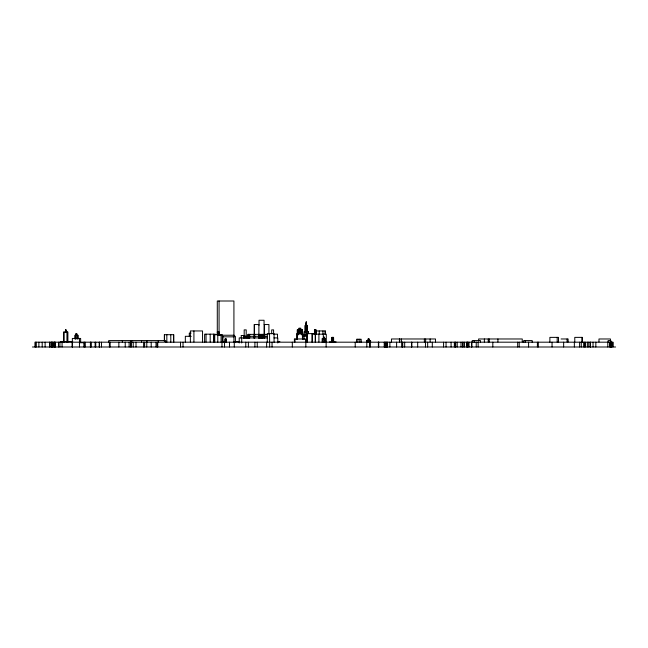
<?xml version="1.0" encoding="UTF-8"?>
<svg xmlns="http://www.w3.org/2000/svg" width="648" height="648" viewBox="0 0 648 648"><rect width="100%" height="100%" fill="white"/><g stroke="black" fill="none" stroke-linecap="round" stroke-linejoin="round"><path stroke-width="0.97" d="M264.19 324.535L268.92 324.535L268.92 334.344M298.922 328.277L300.866 328.277L300.866 333.777M65.44 329.881L66.055 329.881L66.023 332.286M300.64 329.881L302.397 329.881L302.446 339.358M314.507 329.881L314.507 334.465L314.458 329.881L316.2 329.881L316.2 334.465M316.216 330.95L325.369 330.95L325.369 334.166M217.274 332.019L219.048 332.019L219.048 334.7M191.079 333.096L189.297 333.096L189.297 336.304M306.715 333.631L313.673 333.631M215.217 334.166L204.622 334.166L204.622 342.063M273.472 334.166L277.514 334.166L277.514 338.11M267.648 334.376L248.014 334.376L248.038 338.264M297.513 334.7L297.513 329.881L297.432 334.7L297.853 334.7M307.144 334.7L301.288 334.7L301.288 329.881M218.927 335.235L234.122 335.235L234.122 336.839L222.726 336.839M241.226 335.502L244.806 335.502M191.257 336.304L185.336 336.304L185.336 342.136M222.386 336.304L222.904 336.304L222.904 342.185M233.296 336.304L235.386 336.304L235.386 342.136M249.674 336.304L253.959 336.304M254.704 336.304L258.876 336.304M259.662 336.304L263.963 336.304M264.74 336.304L267.243 336.304M302.405 336.304L307.144 336.304M323.433 337.106L324.089 337.106M267.3 337.908L239.217 337.908L239.217 342.954M273.934 337.908L277.806 337.908L277.806 342.954M369.093 338.977L368.024 338.977L368.024 341.115L369.093 341.115L369.036 338.977L369.077 342.411M561.095 338.977L568.118 338.977L568.118 341.982M222.337 341.383L224.168 341.383L224.168 342.185M60.305 341.65L72.706 341.65M221.608 341.65L226.468 341.65M233.653 341.65L239.728 341.65M277.879 341.65L279.887 341.65M329.403 341.917L336.077 341.917M612.854 342.185L612.854 346.996L612.903 342.185L35.008 342.185L35.008 346.996M79.453 342.719L83.778 342.719M611.056 345.392L611.113 346.996M32.4 346.996L615.6 346.996M611.542 342.185L611.542 346.996M611.477 342.185L611.477 346.996M611.056 346.996L610.959 343.788L610.845 346.996M610.732 346.996L610.732 340.581L608.108 340.581L608.108 342.411M610.667 340.581L610.667 346.996M610.473 341.982L610.44 338.977L598.971 338.977L598.971 341.982M610.295 342.185L610.286 346.996M610.084 342.185L610.084 346.996M609.971 342.185L609.987 346.996M607.775 342.185L607.816 346.996M595.836 342.185L595.836 346.996M593.033 342.185L593.033 346.996M590.498 342.185L590.498 346.996M590.198 342.185L590.198 346.996M588.765 342.185L588.765 346.996M587.363 342.185L587.363 346.996M585.509 342.185L585.509 346.996M584.188 342.185L584.188 346.996M583.978 342.185L583.978 346.996M582.374 342.185L582.374 337.373L574.776 337.373L574.776 342.185M581.945 337.373L581.945 342.185M581.272 342.185L581.272 346.996M579.604 342.185L579.604 346.996M574.355 342.185L574.355 346.996M567.097 338.977L567.097 341.982M563.647 342.185L563.647 346.996M558.511 342.185L558.511 337.373L549.885 337.373L549.885 342.185M557.191 337.373L557.191 342.185M552.056 342.185L552.056 346.996M538.318 342.185L538.318 346.996M537.395 342.185L537.395 346.996M532.194 342.411L532.194 340.581L523.673 340.581L523.673 342.411M528.59 342.185L528.59 346.996M525.277 340.581L525.277 342.411M522.256 341.982L522.256 338.977L478.621 338.977L478.621 340.986M519.194 342.185L519.194 346.996M517.671 342.185L517.671 346.996M497.923 338.977L497.923 341.982M492.82 342.185L492.82 346.996M489.224 338.977L489.224 341.982M488.236 338.977L488.236 341.982M484.372 338.977L484.372 341.982M480.46 342.411L480.46 340.581L472.23 340.581L472.23 342.411M478.143 342.185L478.143 346.996M476.231 342.185L476.231 346.996M474.15 340.581L474.15 342.411M471.914 342.185L471.914 346.996M471.533 342.185L471.533 346.996M469.014 342.185L469.014 346.996M468.01 342.185L468.01 346.996M467.321 342.185L467.321 346.996M467.305 342.185L467.305 346.996M466.528 342.185L466.528 346.996M464.535 342.185L464.535 346.996M463.142 342.185L463.142 346.996M462.567 342.185L462.567 346.996M461.003 342.185L461.003 346.996M457.213 342.185L457.213 346.996M455.682 342.185L455.682 346.996M455.236 342.185L455.236 346.996M454.345 342.185L454.345 346.996M451.081 342.185L451.081 346.996M446.051 342.185L446.051 346.996M443.572 342.185L443.572 346.996M435.513 341.982L435.513 338.977L391.465 338.977L391.465 341.982M432.305 342.185L432.305 346.996M430.126 338.977L430.126 341.982M427.664 342.185L427.664 346.996M425.647 338.977L425.647 341.982M425.461 342.185L425.461 346.996M424.367 338.977L424.367 341.982M417.677 342.185L417.677 346.996M411.82 342.185L411.82 346.996M411.553 342.185L411.553 346.996M404.676 342.185L404.676 346.996M402.732 342.185L402.732 346.996M402.197 342.185L402.197 346.996M401.954 342.185L401.954 346.996M401.428 338.977L401.428 341.982M399.695 338.977L399.695 341.982M399.435 338.977L399.435 341.982M396.608 342.185L396.608 346.996M389.877 342.185L389.877 346.996M387.148 342.185L387.148 346.996M387.091 342.185L387.091 346.996M386.816 342.185L386.816 346.996M385.892 342.185L385.892 346.996M385.268 342.185L385.268 346.996M384.742 342.185L384.742 346.996M384.224 342.185L384.224 346.996M378.707 342.185L378.707 346.996M378.521 342.185L378.521 346.996M378.392 342.185L378.392 346.996M370.599 342.411L370.599 340.581L366.509 340.581L366.509 342.411M370.373 340.581L370.373 342.411M370.105 342.185L370.105 346.996M369.797 342.185L369.797 346.996M368.696 338.977L368.696 341.115M368.283 338.977L368.283 341.115M367.481 340.581L367.481 342.411M366.817 342.185L366.817 346.996M366.736 340.581L366.736 342.411M361.195 342.152L361.187 339.244L356.562 339.244L356.57 342.152M359.826 339.244L359.826 342.152M357.907 339.244L357.907 342.152M355.217 342.185L355.217 346.996M333.663 342.185L333.582 337.373L331.889 337.373L331.889 342.185M333.218 337.373L333.218 342.185M332.521 337.373L332.521 342.185M331.97 337.373L331.97 342.185M326.292 342.063L326.292 334.166L311.939 334.166L311.939 342.063M326.138 342.185L326.138 346.996M325.264 342.363L325.264 338.442L322.242 338.442L322.242 342.363M325.126 330.95L325.126 334.166M325.102 338.442L325.102 342.363M324.543 338.442L324.543 342.363M324.049 337.106L324.089 338.71M323.846 337.106L323.935 338.71M323.676 337.106L323.587 338.71M323.465 337.106L323.433 338.71M323.32 334.166L323.32 338.11M323.36 338.442L323.36 342.363M322.931 330.95L322.931 334.166M322.404 338.442L322.404 342.363M319.237 330.95L319.237 334.166M318.905 334.166L318.905 342.063M316.459 330.95L316.459 334.166M315.738 329.881L315.738 334.465M315.503 334.166L315.503 342.063M315.203 334.166L315.203 342.063M315.041 329.881L315.041 334.465M312.466 334.166L312.466 342.063M308.456 333.663L308.456 331.752L304.025 331.752L304.066 339.431M308.262 331.752L308.262 333.663M307.517 331.752L307.517 325.604L304.884 325.604L304.884 331.752M307.395 325.604L307.395 331.752M307.306 333.631L307.306 342.225M306.698 331.752L306.715 342.225M306.536 325.604L306.609 324L305.783 324L305.783 325.604M306.496 324L306.472 331.752M306.172 321.862L306.237 325.604L306.285 321.862L306.002 325.604L305.953 324M305.832 342.185L305.832 346.996M305.589 325.604L305.589 331.752M305.556 341.982L305.556 338.977L294.386 338.977L294.386 341.982M305.216 331.752L305.216 335.567M302.794 339.358L302.794 333.631L296.841 333.631L296.841 339.358M302.349 329.881L302.3 334.7M301.952 329.881L301.952 334.7M300.348 328.277L300.348 333.777M299.562 328.277L299.562 333.777M299.117 333.736L299.117 329.881L297.238 329.881L297.286 333.736M298.979 328.277L298.922 330.116M298.696 329.881L298.696 334.7L298.031 334.7L298.031 329.881M297.667 329.881L297.667 333.736M297.197 333.631L297.197 339.358M294.962 338.977L294.962 341.982M292.321 342.185L292.321 346.996M274.072 342.225L274.072 333.631L267.292 333.631L267.292 342.225M273.594 333.736L273.594 329.881L271.682 329.881L271.69 333.736M272.055 342.185L272.055 346.996M269.552 333.631L269.673 346.996M266.644 342.185L266.644 346.996M264.74 334.376L264.74 338.264M264.53 324.535L264.53 334.344M264.068 334.295L264.068 320.258L259.022 320.258L259.022 325.272M263.963 334.376L263.979 338.264M262.845 334.376L262.845 338.264M262.448 334.376L262.448 338.264M261.233 334.376L261.233 338.264M260.852 334.376L260.852 338.264M259.67 334.376L259.662 338.264M258.876 334.376L258.876 338.264L258.892 324.535L254.162 324.535L254.162 334.344M257.248 342.185L257.248 346.996M254.907 342.185L254.907 346.996M254.721 334.376L254.704 338.264M254.502 324.535L254.502 334.344M253.959 334.376L253.967 338.264M249.674 334.376L249.691 338.264M248.945 334.376L248.945 338.264M248.468 334.376L248.451 338.264M248.378 342.185L248.378 346.996M248.314 334.376L248.338 338.264M248.184 334.376L248.168 338.264M246.686 338.264L246.686 336.304L243.778 336.304L243.778 338.264M246.208 336.434L246.208 329.881L244.183 329.881L244.207 338.264M245.665 336.304L245.665 338.264M245.77 342.185L245.77 346.996M241.704 337.908L241.704 342.954M241.315 335.502L241.226 338.377M234.276 342.185L234.276 346.996M233.92 342.379L233.92 301.004L217.291 301.004L217.291 335M229.514 342.185L229.514 346.996M226.298 342.403L226.298 338.977L225.002 338.977L225.002 342.403M226.12 338.977L226.087 342.403M225.674 338.977L225.674 342.403M225.212 338.977L225.172 342.403M224.54 342.185L224.54 346.996M222.548 336.304L222.548 342.185M222.288 342.266L222.288 334.7L213.864 334.7L213.864 342.266M221.981 342.185L221.981 346.996M221.081 334.7L221.081 342.266M219.065 301.004L219.065 335M218.903 332.019L218.903 334.7M218.66 332.019L218.66 334.7M217.987 332.019L217.987 334.7M217.785 334.7L217.785 342.266M217.412 332.019L217.412 334.7M214.731 334.7L214.731 342.266M213.629 334.166L213.629 342.063M210.187 334.166L210.187 342.063M206.032 334.166L206.032 342.063M202.541 341.982L202.541 330.95L190.374 330.95L190.374 341.982M193.914 330.95L193.914 341.982M183.028 342.185L183.028 346.996M180.541 342.185L180.541 346.996M173.729 342.266L173.729 334.7L164.341 334.7L164.341 341.318M173.607 334.7L173.607 342.266M170.78 334.7L170.78 342.266M166.836 334.7L166.836 342.266M165.702 342.411L165.702 340.581L108.718 340.581L108.718 342.411M164.519 334.7L164.519 341.318M158.412 340.581L158.412 342.411M157.764 342.185L157.764 346.996M157.148 342.185L157.148 346.996M156.022 342.185L156.022 346.996M151.203 342.185L151.203 346.996M146.958 340.581L146.958 342.411M146.78 342.185L146.78 346.996M144.642 342.185L144.642 346.996M143.621 342.185L143.621 346.996M141.556 340.581L141.556 342.411M136.007 342.185L136.007 346.996M133.229 342.185L133.229 346.996M131.828 340.581L131.828 342.411M131.066 340.581L131.034 346.996M130.912 342.185L130.912 346.996M130.758 340.581L130.758 342.411M129.13 342.185L129.13 346.996M125.226 342.185L125.226 346.996M122.359 340.581L122.359 342.411M118.851 342.185L118.851 346.996M110.144 342.185L110.144 346.996M109.382 342.185L109.382 346.996M101.461 342.185L101.461 346.996M99.452 342.185L99.452 346.996M99.241 342.185L99.241 346.996M95.734 342.185L95.734 346.996M95.126 342.185L95.126 346.996M91.117 342.185L91.117 346.996M90.72 342.185L90.72 346.996M90.412 342.185L90.412 346.996M85.139 342.185L85.18 346.996M84.596 342.185L84.718 346.996M83.884 342.185L83.884 346.996M80.636 342.241L80.636 338.442L72.357 338.442L72.357 346.996M79.453 338.442L79.453 346.996M77.963 338.977L77.963 335.235L75.055 335.235L75.055 338.977M77.809 335.235L77.809 338.977M76.893 335.057L76.845 333.631L76.083 333.631L76.083 335.057M76.893 335.235L76.893 338.977M76.594 333.631L76.594 335.057M76.278 333.631L76.278 335.057M76.124 333.631L76.124 335.057M75.751 335.235L75.751 338.977M75.209 335.235L75.209 338.977M72.203 341.65L72.203 346.996M67.886 342.006L67.886 332.019L63.642 332.019L63.642 342.006M67.489 332.019L67.489 342.006M66.955 332.019L66.955 342.006M65.91 329.881L65.829 332.286M65.667 329.881L65.594 332.286M65.48 329.881L65.44 332.286M64.031 332.019L64.031 342.006M62.078 342.185L62.078 346.996M59.924 342.185L59.924 346.996M58.474 342.185L58.474 346.996M55.072 342.185L55.072 346.996M55.015 342.185L55.015 346.996M54.886 342.185L54.886 346.996M54.302 342.185L54.302 346.996M54.035 342.185L54.035 346.996M52.917 342.185L52.917 346.996M52.65 342.185L52.65 346.996M51.905 342.185L51.921 346.996M51.67 342.185L51.67 346.996M51.565 342.185L51.565 346.996M49.953 342.185L49.953 346.996M49.758 342.185L49.758 346.996M45.117 342.185L45.117 346.996M42.201 342.185L42.201 346.996M38.88 342.185L38.88 346.996M36.312 342.185L36.312 346.996M35.438 342.185L35.438 346.996"/></g></svg>
